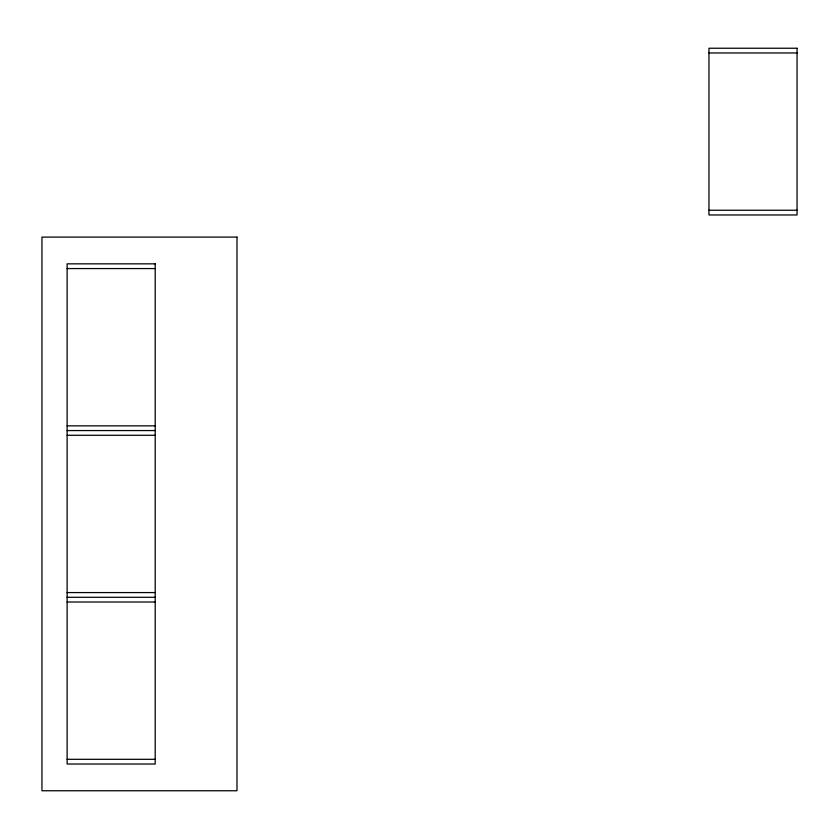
<?xml version="1.0" encoding="UTF-8"?>
<svg xmlns="http://www.w3.org/2000/svg" width="839" height="839" viewBox="0 0 839 839"><rect width="100%" height="100%" fill="white"/><g stroke="black" fill="none" stroke-linecap="round" stroke-linejoin="round"><path stroke-width="1.26" d="M708.965 52.962L797.05 52.962M708.965 210.243L797.05 210.243M67.12 268.564L155.194 268.564M67.12 425.855L155.194 425.855M67.12 430.564L155.194 430.564M67.12 435.284L155.194 435.284M67.12 592.575L155.194 592.575M67.12 597.295L155.194 597.295M67.12 602.014L155.194 602.014M67.12 759.305L155.194 759.305M797.05 48.243L708.965 48.243L708.965 214.962L797.05 214.962L797.05 48.243M236.986 237.101L41.95 237.101L41.95 790.758L236.986 790.758L236.986 237.101M155.194 263.845L67.12 263.845L67.12 764.025L155.194 764.025L155.194 263.845"/></g></svg>
